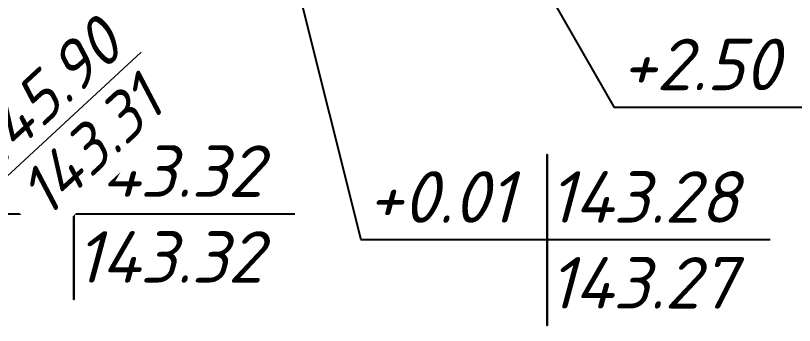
# Model space of a CAD drawing. Header units: metres. Extents: x 2302534 to 2308412, y 452340 to 454783.
# Drawn here: x 2308036.07 to 2308054.98, y 454427.22 to 454434.73 of the extents above; entities that cross this region are included whole.
import ezdxf

# ---------------------------------------------------------------- set-up
doc = ezdxf.new("R2010")
doc.units = ezdxf.units.M
doc.layers.add('ГП_ВП', color=1, linetype='Continuous', lineweight=40)
doc.layers.add('ГП_ПЗМ', color=7, linetype='Continuous')
doc.layers.add('ГП_ПЗМ @ 0.5 (1)', color=7, linetype='Continuous')
doc.styles.add('ASML', font='isocpeui.ttf')
doc.styles.add('СПДС', font='isocpeur.ttf')

# ---------------------------------------------------------------- blocks, each defined once
blk = doc.blocks.new('BD_Cart_Mark')
at = {"color": 1, "linetype": 'ByBlock', "lineweight": -2, "transparency": 33554687, "style": 'СПДС'}
for tag, p in [('G_C_H_001', (-4.833333333333333, 0.8333333333333335)), ('G_C_H2_001', (-4.833333333333333, -3.333333333333333))]:
    blk.add_attdef(tag, p, '', height=2.5, dxfattribs=at)
at = {"color": 26, "linetype": 'ByBlock', "lineweight": -2, "transparency": 33554687, "style": 'СПДС'}
blk.add_attdef('G_C_Red_001', (0.5833333333333334, 0.8333333333333335), '', height=2.5, dxfattribs=at)
at = {"color": 176, "linetype": 'ByBlock', "lineweight": -2, "transparency": 33554687, "style": 'СПДС'}
blk.add_attdef('G_C_Black_001', (0.5833333333333334, -3.333333333333333), '', height=2.5, dxfattribs=at)
at = {"color": 214, "linetype": 'ByBlock', "lineweight": -2, "transparency": 33554687, "style": 'СПДС'}
blk.add_attdef('G_C_Dop_001', (0.5833333333333334, -7.5), '', height=2.5, dxfattribs=at)
blk = doc.blocks.new('ПЗМ_площадка 4')
at = {"layer": 'ГП_ПЗМ', "flags": 128}
for points in [[(26.13811519788578, 92.09165230049985), (20.77428944036364, 92.09165230049985), (20.77428944036364, 94.16665230051149), (20.77428944036364, 90.0166523004882), (20.77428944036364, 92.09165230049985), (16.09985762229189, 92.09165230049985), (7.916010992601513, 106.3382185618393)], [(8.338954605627803, 89.50318694795715), (2.975128848105669, 89.50318694795715), (2.975128848105669, 91.57818694796877), (2.975128848105669, 87.4281869479455), (2.975128848105669, 89.50318694795715), (-0.7930529699660838, 89.50318694795715), (2.150532042142003, 98.3372571739601)], [(19.87975437100977, 88.87542810721789), (14.46005740109831, 88.87542810721789), (14.46005740109831, 90.95042810722953), (14.46005740109831, 86.80042810720624), (14.46005740109831, 88.87542810721789), (9.943769522476941, 88.87542810721789), (7.646192979998886, 98.0467545450665)]]:
    blk.add_lwpolyline(points, dxfattribs=at)
at = {"layer": 'ГП_ПЗМ @ 0.5 (1)'}
ref = blk.add_blockref('BD_Cart_Mark', (20.77428944036364, 92.09165230049985), dxfattribs=dict(at, xscale=0.5, yscale=0.5, zscale=0.5))
ref.add_attrib('G_C_Red_001', '145.82', (20.81122125839025, 92.50831896718591), dxfattribs={"layer": '0', "color": 26, "linetype": 'ByBlock', "lineweight": -2, "transparency": 33554687, "height": 1.25, "style": 'ASML'})
ref.add_attrib('G_C_Black_001', '143.32', (20.81122125839025, 90.42498563381378), dxfattribs={"layer": '0', "color": 176, "linetype": 'ByBlock', "lineweight": -2, "transparency": 33554687, "height": 1.25, "style": 'ASML'})
ref.add_attrib('G_C_H_001', '+2.50', (16.25913792536735, 92.50831896718591), dxfattribs={"layer": '0', "color": 5, "linetype": 'ByBlock', "lineweight": -2, "transparency": 33554687, "height": 1.25, "style": 'ASML'})
ref = blk.add_blockref('BD_Cart_Mark', (2.975128848105669, 89.50318694795715), dxfattribs=dict(at, xscale=0.5, yscale=0.5, zscale=0.5))
ref.add_attrib('G_C_Red_001', '143.32', (3.012060666132266, 89.91985361464322), dxfattribs={"layer": '0', "color": 26, "linetype": 'ByBlock', "lineweight": -2, "transparency": 33554687, "height": 1.25, "style": 'ASML'})
ref.add_attrib('G_C_Black_001', '143.32', (3.012060666132266, 87.83652028127106), dxfattribs={"layer": '0', "color": 176, "linetype": 'ByBlock', "lineweight": -2, "transparency": 33554687, "height": 1.25, "style": 'ASML'})
ref.add_attrib('G_C_H_001', '0.00', (-0.633772666890626, 89.91985361464322), dxfattribs={"layer": '0', "color": 3, "linetype": 'ByBlock', "lineweight": -2, "transparency": 33554687, "height": 1.25, "style": 'ASML'})
ref = blk.add_blockref('BD_Cart_Mark', (14.46005740109831, 88.87542810721789), dxfattribs=dict(at, xscale=0.5, yscale=0.5, zscale=0.5))
ref.add_attrib('G_C_Red_001', '143.28', (14.49698921912491, 89.29209477390395), dxfattribs={"layer": '0', "color": 26, "linetype": 'ByBlock', "lineweight": -2, "transparency": 33554687, "height": 1.25, "style": 'ASML'})
ref.add_attrib('G_C_Black_001', '143.27', (14.49698921912491, 87.20876144053182), dxfattribs={"layer": '0', "color": 176, "linetype": 'ByBlock', "lineweight": -2, "transparency": 33554687, "height": 1.25, "style": 'ASML'})
ref.add_attrib('G_C_H_001', '+0.01', (10.10304982549595, 89.29209477390395), dxfattribs={"layer": '0', "color": 5, "linetype": 'ByBlock', "lineweight": -2, "transparency": 33554687, "height": 1.25, "style": 'ASML'})

msp = doc.modelspace()

# ---------------------------------------------------------------- block references
at = {"layer": 'ГП_ПЗМ'}
msp.add_blockref('ПЗМ_площадка 4', (2308034.511581334, 454340.4154852041), dxfattribs=at)

# ---------------------------------------------------------------- next in the draw order: texts
at = {"layer": 'ГП_ВП', "color": 1, "linetype": 'Continuous', "lineweight": 20, "insert": (2308036.794379721, 454432.8604185738, 1.599999999987403), "char_height": 1.149999999999999, "width": 4.176120454545454, "attachment_point": 5, "rotation": 42.739821192110625, "style": 'ASML', "bg_fill": 3, "box_fill_scale": 1.326086956521739, "bg_fill_color": 9, "bg_fill_true_color": 13158600, "bg_fill_transparency": 0}
msp.add_mtext('145.90', dxfattribs=at)

# ---------------------------------------------------------------- next in the draw order: texts
at = {"layer": 'ГП_ВП', "color": 7, "linetype": 'Continuous', "lineweight": 20, "insert": (2308036.039506159, 454430.6310964169, 1.599999999987403), "char_height": 1.149999999999999, "width": 4.029173106060605, "attachment_point": 1, "rotation": 42.739821192110625, "style": 'ASML', "bg_fill": 3, "box_fill_scale": 1.326086956521739, "bg_fill_color": 9, "bg_fill_true_color": 13158600, "bg_fill_transparency": 0}
msp.add_mtext('143.31', dxfattribs=at)

# ---------------------------------------------------------------- next in the draw order: linework, layer by layer
at = {"layer": 'ГП_ВП', "color": 7, "linetype": 'Continuous', "lineweight": 20}
msp.add_line((2308035.626947123, 454430.6243000336, 1.599999999987403), (2308039.115551797, 454433.8479838626, 1.599999999987403), dxfattribs=at)

doc.saveas('drawing.dxf')
